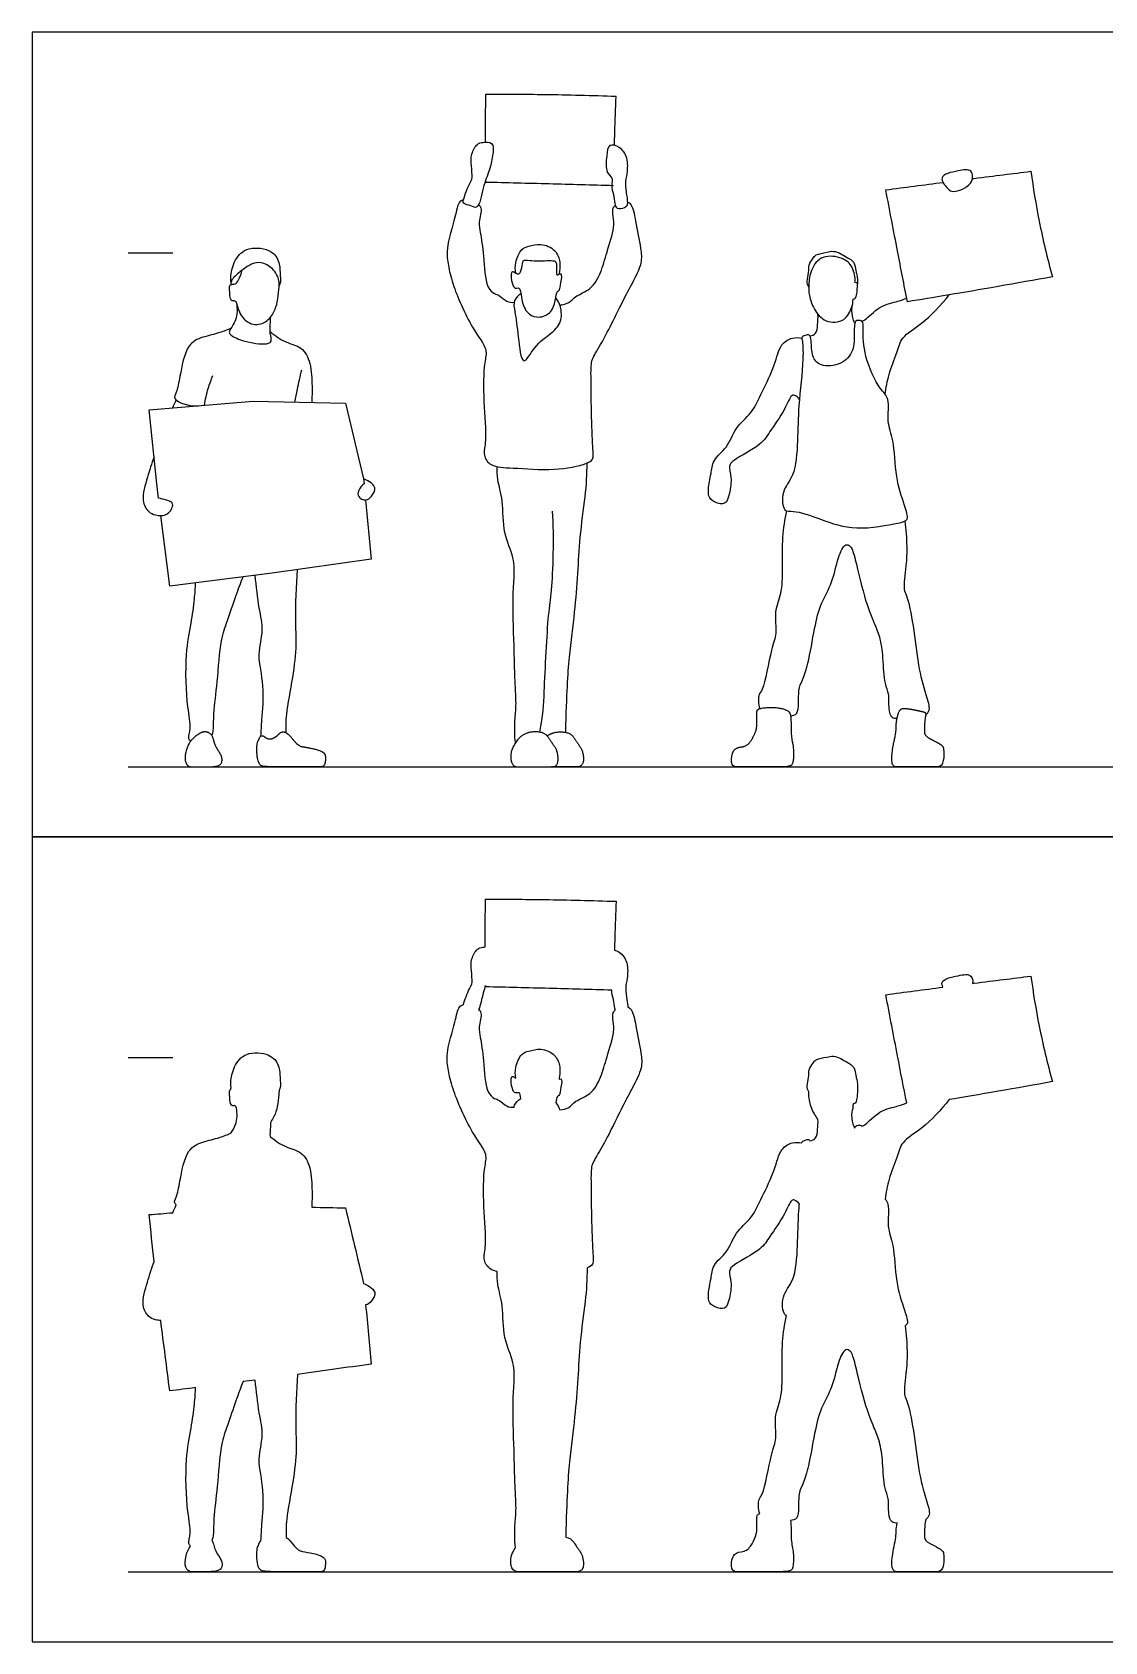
# Model space of a CAD drawing. Header units: millimetres. Extents: x 170.6 to 202.6, y 0.8 to 11.7.
# Drawn here: x 183.21 to 186.87, y 6.21 to 11.7 of the extents above; entities that cross this region are included whole.
import ezdxf

# ---------------------------------------------------------------- set-up
doc = ezdxf.new("R2010")
doc.units = ezdxf.units.MM
for name, color, linetype, true_color in [('AG-DIAGRAM', 7, 'Continuous', 0xfecc66), ('AG-GUIDE', 7, 'Continuous', 0xcccccc), ('AG-OUTLINE', 7, 'Continuous', 0x8000ff), ('AG-PEOPLE', 7, 'Continuous', 0x66ccff), ('X-VPRT', 6, 'Continuous', 0xff00ff)]:
    doc.layers.add(name, color=color, linetype=linetype, true_color=true_color)

msp = doc.modelspace()

# ---------------------------------------------------------------- linework, layer by layer
at = {"layer": 'AG-DIAGRAM'}
for points in [[(183.5392, 9.197), (190.5057, 9.197)], [(183.5392, 6.4538), (190.5057, 6.4538)]]:
    msp.add_lwpolyline(points, dxfattribs=at)
at = {"layer": 'AG-GUIDE'}
for points in [[(183.5392, 10.9496), (183.6916, 10.9496)], [(183.5392, 8.2064), (183.6916, 8.2064)]]:
    msp.add_lwpolyline(points, dxfattribs=at)
at = {"layer": 'AG-OUTLINE'}
for points, knots in [([(184.682, 8.3873), (184.677, 8.3851), (184.6627, 8.3804), (184.6542, 8.3233), (184.6203, 8.2221), (184.6305, 8.1615), (184.6432, 8.0972), (184.7059, 7.9515), (184.7667, 7.879), (184.75, 7.8286), (184.7489, 7.6973), (184.7626, 7.5715), (184.7465, 7.5174), (184.7674, 7.4859), (184.7889, 7.4789), (184.7964, 7.4774), (184.7965, 7.4625), (184.7964, 7.4311), (184.8192, 7.3588), (184.8143, 7.2508), (184.8564, 7.1694), (184.8547, 7.0934), (184.8481, 7.0196), (184.8558, 6.8455), (184.8557, 6.7643), (184.8628, 6.6682), (184.8574, 6.6227), (184.8549, 6.5587), (184.8587, 6.5362), (184.8587, 6.536), (184.8572, 6.5336), (184.8557, 6.5312), (184.8445, 6.5113), (184.8409, 6.4945), (184.8461, 6.4619), (184.8538, 6.4538), (184.8665, 6.4538), (184.8792, 6.4538), (184.8977, 6.4538), (184.9462, 6.4538), (184.966, 6.4538), (184.9822, 6.4538), (184.9831, 6.4538), (184.984, 6.4538), (184.9914, 6.4538), (184.9995, 6.4538), (185.0326, 6.4538), (185.0523, 6.4538), (185.0829, 6.4538), (185.0906, 6.4625), (185.0906, 6.4975), (185.0869, 6.5114), (185.0722, 6.5321), (185.0649, 6.5429), (185.0516, 6.5634), (185.0425, 6.5692), (185.0301, 6.5718), (185.034, 6.7048), (185.0402, 6.8264), (185.0617, 6.9796), (185.0725, 7.1123), (185.0769, 7.2366), (185.0986, 7.3752), (185.1029, 7.4511), (185.1029, 7.4893), (185.1124, 7.4931), (185.1271, 7.5028), (185.1192, 7.5495), (185.1159, 7.7854), (185.1164, 7.8435), (185.1525, 7.8933), (185.2234, 8.04), (185.2566, 8.101), (185.2928, 8.1712), (185.2867, 8.2226), (185.2707, 8.3108), (185.2578, 8.3713), (185.2458, 8.3759), (185.2416, 8.3782), (185.2416, 8.3853), (185.2378, 8.4079), (185.2321, 8.4423), (185.2408, 8.4767), (185.2435, 8.5303), (185.2215, 8.5625), (185.2016, 8.5715), (185.1962, 8.5728), (185.1966, 8.587), (185.1984, 8.6483), (185.2002, 8.6974), (185.2017, 8.739), (185.1208, 8.7417), (184.9588, 8.7455), (184.8246, 8.7463), (184.7574, 8.7463), (184.7562, 8.6966), (184.7555, 8.6423), (184.7555, 8.588), (184.7555, 8.5834), (184.753, 8.5832), (184.7419, 8.5818), (184.7273, 8.579), (184.7064, 8.5417), (184.7079, 8.504), (184.7139, 8.4605), (184.7025, 8.4441), (184.6854, 8.4014), (184.682, 8.3873)], [0, 0, 0, 0, 0.230159, 0.6438, 1.236592, 1.669281, 2.125174, 2.845708, 3.377789, 3.759474, 4.411306, 5.058628, 5.465055, 5.82107, 5.983124, 5.983124, 5.983124, 6.361152, 6.849483, 7.438388, 7.976014, 8.450296, 8.948366, 9.688349, 10.224723, 10.758409, 11.160713, 11.676731, 11.681301, 11.681301, 11.681301, 11.706547, 11.706547, 11.876977, 11.876977, 12.047407, 12.047407, 12.047407, 12.217845, 12.217845, 12.388282, 12.388282, 12.398919, 12.398919, 12.398919, 12.461228, 12.461228, 12.631659, 12.631659, 12.802089, 12.802089, 12.972519, 12.972519, 13.142949, 13.142949, 13.280076, 13.280076, 13.280076, 14.055245, 14.761811, 15.406955, 16.033776, 16.700033, 17.306209, 17.306209, 17.306209, 17.56616, 17.939378, 18.814353, 19.248284, 19.676828, 20.397282, 20.893635, 21.372517, 21.777957, 22.325241, 22.755822, 22.971084, 22.971084, 22.971084, 23.198185, 23.552891, 23.890317, 24.29816, 24.677164, 24.831589, 24.831589, 24.831589, 25.015528, 25.649111, 25.649111, 25.649111, 26.531924, 27.335628, 27.335628, 27.335628, 28.027492, 28.090551, 28.090551, 28.090551, 28.162383, 28.41723, 28.765823, 29.125284, 29.483403, 29.760207, 30.148769, 30.148769, 30.148769, 30.148769]), ([(185.1988, 8.3681), (185.1962, 8.3655), (185.1897, 8.36), (185.1913, 8.3266), (185.1978, 8.2914), (185.1692, 8.2065), (185.152, 8.1406), (185.1188, 8.0788), (185.0626, 8.0615), (185.0431, 8.0337), (185.0204, 8.0292), (185.0099, 8.0286), (185.0066, 8.0379), (185.002, 8.0454), (184.9964, 8.0529), (184.9981, 8.0624), (185.0002, 8.0755), (185.0091, 8.0759), (185.0117, 8.0962), (185.0193, 8.1303), (185.0125, 8.1346), (185.009, 8.1335), (185.0077, 8.1328), (185.0086, 8.1385), (185.0098, 8.1505), (185.0119, 8.1758), (184.9972, 8.2189), (184.9458, 8.2403), (184.9051, 8.228), (184.8773, 8.222), (184.8566, 8.172), (184.858, 8.1484), (184.86, 8.1364), (184.8577, 8.1379), (184.8515, 8.1424), (184.8391, 8.1417), (184.8492, 8.0767), (184.8668, 8.0875), (184.8707, 8.0859), (184.8748, 8.0842), (184.8763, 8.0761), (184.8776, 8.0663), (184.8687, 8.061), (184.8578, 8.0518), (184.8547, 8.0397), (184.8543, 8.0374), (184.8459, 8.0371), (184.8281, 8.0372), (184.8045, 8.0632), (184.7865, 8.0652), (184.7555, 8.0918), (184.7515, 8.195), (184.7402, 8.2743), (184.7317, 8.3083), (184.7469, 8.3591), (184.7368, 8.3668), (184.7336, 8.3706), (184.74, 8.3834), (184.7462, 8.4183), (184.7543, 8.4442), (184.7569, 8.452), (184.7569, 8.4504), (184.7569, 8.4489), (184.757, 8.4474), (184.8291, 8.4457), (184.9714, 8.4422), (185.1157, 8.4381), (185.1869, 8.4359), (185.1868, 8.4257), (185.1943, 8.405), (185.1965, 8.3813), (185.1983, 8.3701), (185.1988, 8.3681)], [-3.368212, -3.368212, -3.368212, -3.368212, -3.18143, -2.87153, -2.526529, -1.999404, -1.516396, -1.057089, -0.637288, -0.317541, 0, 0, 0, 0.272875, 0.272875, 0.272875, 0.513687, 0.651351, 0.900966, 1.234127, 1.368771, 1.454939, 1.454939, 1.454939, 1.690861, 1.972631, 2.341861, 2.74821, 3.111098, 3.400677, 3.79729, 4.139516, 4.139516, 4.139516, 4.239045, 4.405172, 4.812374, 5.027914, 5.027914, 5.027914, 5.264182, 5.264182, 5.264182, 5.580218, 5.647947, 5.647947, 5.647947, 5.932848, 6.254653, 6.487609, 6.815958, 7.392985, 7.903546, 8.244, 8.633674, 8.851095, 8.851095, 8.851095, 9.211742, 9.381417, 9.381417, 9.381417, 9.402735, 9.402735, 9.402735, 10.235893, 11.052857, 11.052857, 11.052857, 11.372778, 11.684942, 11.761252, 11.761252, 11.761252, 11.761252]), ([(185.6911, 6.6521), (185.6859, 6.6504), (185.6829, 6.6481), (185.6807, 6.6396), (185.6805, 6.629), (185.6824, 6.5978), (185.6809, 6.5846), (185.6729, 6.563), (185.6672, 6.5521), (185.6523, 6.5299), (185.6419, 6.5235), (185.6148, 6.5203), (185.6059, 6.5154), (185.5972, 6.499), (185.595, 6.488), (185.595, 6.4606), (185.6016, 6.4538), (185.628, 6.4538), (185.6492, 6.4538), (185.7075, 6.4538), (185.7334, 6.4538), (185.7788, 6.4538), (185.7927, 6.4554), (185.803, 6.4619), (185.8058, 6.4727), (185.8068, 6.5097), (185.8054, 6.526), (185.799, 6.554), (185.7975, 6.5721), (185.798, 6.6088), (185.7975, 6.62), (185.7961, 6.6279), (185.8038, 6.6297), (185.8289, 6.6298), (185.8192, 6.7173), (185.8381, 6.7499), (185.8583, 6.8092), (185.8771, 6.9265), (185.8976, 7.0115), (185.9412, 7.0827), (185.9548, 7.1617), (185.9803, 7.2173), (186.0047, 7.2055), (186.0184, 7.1562), (186.0502, 7.0179), (186.0794, 6.9477), (186.1019, 6.8965), (186.1111, 6.8257), (186.1141, 6.7386), (186.1329, 6.7044), (186.1278, 6.6541), (186.1385, 6.6199), (186.1534, 6.6197), (186.1591, 6.62), (186.1572, 6.6103), (186.1562, 6.6013), (186.1565, 6.581), (186.154, 6.5633), (186.1437, 6.5167), (186.1411, 6.4965), (186.1411, 6.4623), (186.1468, 6.4538), (186.1697, 6.4538), (186.1923, 6.4538), (186.2599, 6.4538), (186.2822, 6.4538), (186.3038, 6.4538), (186.3107, 6.4578), (186.3168, 6.4739), (186.3183, 6.4837), (186.3183, 6.5065), (186.3178, 6.5146), (186.3159, 6.5239), (186.3105, 6.529), (186.2909, 6.5399), (186.2804, 6.5456), (186.2582, 6.5571), (186.2526, 6.5639), (186.2523, 6.5794), (186.2524, 6.5886), (186.2534, 6.6102), (186.2545, 6.6195), (186.2566, 6.6288), (186.2568, 6.6302), (186.2569, 6.6314), (186.2617, 6.6361), (186.2754, 6.6481), (186.2552, 6.7052), (186.2298, 6.8044), (186.2182, 6.9284), (186.1955, 7.0368), (186.1798, 7.0567), (186.1923, 7.1435), (186.1943, 7.2049), (186.1908, 7.2639), (186.1869, 7.2923), (186.1897, 7.2939), (186.199, 7.3031), (186.1825, 7.3516), (186.1516, 7.4424), (186.151, 7.5666), (186.1222, 7.6284), (186.1345, 7.6981), (186.1227, 7.7185), (186.1188, 7.7238), (186.1216, 7.7466), (186.1287, 7.7915), (186.1595, 7.8649), (186.1732, 7.9224), (186.2496, 7.9636), (186.3083, 8.0283), (186.337, 8.0629), (186.4282, 8.0783), (186.5714, 8.103), (186.6883, 8.1243), (186.671, 8.1868), (186.6413, 8.3131), (186.6229, 8.4269), (186.6154, 8.484), (186.5507, 8.4761), (186.4916, 8.4688), (186.4178, 8.4594), (186.416, 8.4592), (186.4179, 8.4692), (186.4124, 8.4943), (186.3679, 8.4856), (186.3064, 8.4733), (186.3127, 8.4519), (186.3156, 8.4463), (186.2519, 8.4381), (186.1842, 8.4292), (186.121, 8.4207), (186.134, 8.3513), (186.1595, 8.2174), (186.1814, 8.105), (186.1919, 8.0517), (186.182, 8.0482), (186.162, 8.0395), (186.0985, 8.0286), (186.0529, 7.9767), (186.0434, 7.9747), (186.0396, 7.9729), (186.0366, 7.9759), (186.0266, 7.9759), (186.0202, 7.9755), (186.0181, 7.9727), (186.0169, 7.9712), (186.016, 7.9689), (186.0153, 7.966), (186.0126, 7.9708), (186.007, 7.9804), (186.0028, 8.0082), (186.0045, 8.0217), (186.0065, 8.0271), (186.0102, 8.0364), (186.0073, 8.0508), (186.0206, 8.0482), (186.023, 8.0762), (186.0249, 8.0946), (186.0246, 8.0989), (186.0249, 8.1097), (186.0228, 8.1321), (186.0179, 8.1447), (186.0155, 8.1765), (185.988, 8.1902), (185.9687, 8.2032), (185.9421, 8.2141), (185.9205, 8.2071), (185.881, 8.2022), (185.873, 8.1862), (185.8553, 8.1649), (185.8605, 8.1386), (185.8499, 8.1095), (185.8553, 8.0956), (185.8581, 8.0893), (185.8579, 8.0795), (185.8594, 8.0574), (185.8711, 8.0233), (185.885, 8.0018), (185.8897, 7.996), (185.8905, 7.9844), (185.8883, 7.9622), (185.8859, 7.9299), (185.8694, 7.9241), (185.8624, 7.9227), (185.8616, 7.924), (185.8586, 7.9279), (185.8497, 7.9263), (185.8358, 7.9211), (185.8347, 7.9168), (185.8347, 7.9155), (185.8242, 7.9178), (185.8013, 7.9187), (185.7585, 7.8952), (185.7438, 7.8202), (185.6995, 7.7335), (185.6664, 7.6587), (185.6068, 7.6125), (185.5832, 7.5405), (185.5303, 7.5039), (185.526, 7.4532), (185.5191, 7.4268), (185.5118, 7.3747), (185.5374, 7.3548), (185.5769, 7.3443), (185.5895, 7.3886), (185.5968, 7.439), (185.5838, 7.4801), (185.6036, 7.503), (185.6983, 7.5507), (185.724, 7.5959), (185.7764, 7.6681), (185.7964, 7.7215), (185.8105, 7.7218), (185.8231, 7.7129), (185.8264, 7.7065), (185.8257, 7.6994), (185.8214, 7.647), (185.8216, 7.5702), (185.8126, 7.445), (185.7645, 7.3982), (185.7684, 7.3352), (185.7801, 7.3275), (185.782, 7.3268), (185.776, 7.2972), (185.7663, 7.2374), (185.7681, 7.1322), (185.7671, 7.0447), (185.7385, 6.9835), (185.7513, 6.9056), (185.7284, 6.8578), (185.7059, 6.7152), (185.6859, 6.7045), (185.6855, 6.6673), (185.6911, 6.6521)], [0.367286, 0.367286, 0.367286, 0.367286, 0.440335, 0.440335, 0.587114, 0.587114, 0.733892, 0.733892, 0.880671, 0.880671, 1.027449, 1.027449, 1.174227, 1.174227, 1.321006, 1.321006, 1.467784, 1.467784, 1.614563, 1.614563, 1.761341, 1.761341, 1.90812, 1.90812, 2.054898, 2.054898, 2.201676, 2.201676, 2.348455, 2.348455, 2.444201, 2.444201, 2.444201, 2.719322, 3.212478, 3.568249, 4.005566, 4.626915, 5.162118, 5.670816, 6.193136, 6.596793, 6.821271, 7.215809, 7.898825, 8.400521, 8.809854, 9.294373, 9.81869, 10.168987, 10.56832, 10.885952, 11.120611, 11.120611, 11.120611, 11.212842, 11.212842, 11.343756, 11.343756, 11.474671, 11.474671, 11.605585, 11.605585, 11.736499, 11.736499, 11.867414, 11.867414, 11.998328, 11.998328, 12.129242, 12.129242, 12.260157, 12.260157, 12.391071, 12.391071, 12.521985, 12.521985, 12.6529, 12.6529, 12.783814, 12.783814, 12.914728, 12.914728, 12.938724, 12.938724, 12.938724, 13.194196, 13.606841, 14.18725, 14.843618, 15.419388, 15.696834, 16.204668, 16.670754, 17.195939, 17.195939, 17.195939, 17.307421, 17.696708, 18.270208, 18.895988, 19.368073, 19.852492, 20.026314, 20.026314, 20.026314, 20.496612, 20.999387, 21.418347, 21.927353, 22.585134, 22.585134, 22.585134, 23.654702, 23.654702, 23.654702, 24.444673, 25.189066, 25.189066, 25.189066, 25.981207, 26.000622, 26.000622, 26.000622, 26.235961, 26.611229, 27.047021, 27.198869, 27.198869, 27.198869, 27.822118, 27.822118, 27.822118, 28.646488, 29.345319, 29.345319, 29.345319, 29.662955, 30.119405, 30.575911, 30.7764, 30.7764, 30.7764, 30.981689, 31.15397, 31.15397, 31.15397, 31.247436, 31.247436, 31.247436, 31.476867, 31.839402, 31.839402, 31.839402, 32.010274, 32.194234, 32.346679, 32.663909, 32.82623, 32.82623, 32.82623, 33.149837, 33.365529, 33.66762, 33.97019, 34.249861, 34.540281, 34.815365, 35.160029, 35.392864, 35.677784, 35.966382, 36.274827, 36.532584, 36.532584, 36.532584, 36.802506, 37.199773, 37.365286, 37.365286, 37.365286, 37.700527, 38.007184, 38.269689, 38.269689, 38.269689, 38.33983, 38.520166, 38.743761, 38.818225, 38.818225, 38.818225, 39.140403, 39.509004, 39.993944, 40.559891, 41.06999, 41.551402, 42.036006, 42.477848, 42.859849, 43.168509, 43.559018, 43.869333, 44.19084, 44.538552, 44.956336, 45.306738, 45.597886, 46.168551, 46.591695, 47.132124, 47.540684, 47.718915, 47.981061, 47.981061, 47.981061, 48.07749, 48.70079, 49.313254, 49.776574, 50.212392, 50.285804, 50.285804, 50.285804, 50.825214, 51.408355, 51.934348, 52.395224, 52.871774, 53.312049, 53.972197, 54.235063, 54.628849, 54.628849, 54.628849, 54.628849]), ([(183.6275, 7.5101), (183.6186, 7.4876), (183.6061, 7.4431), (183.5813, 7.3641), (183.6072, 7.3226), (183.6268, 7.313), (183.6441, 7.3104), (183.6505, 7.3105), (183.6606, 7.2304), (183.6708, 7.1503), (183.6809, 7.0701), (183.7103, 7.0739), (183.7397, 7.0776), (183.769, 7.0814), (183.7683, 7.0628), (183.7661, 7.025), (183.7543, 6.9388), (183.7326, 6.8384), (183.7383, 6.6607), (183.7562, 6.5901), (183.7418, 6.5505), (183.7496, 6.5441), (183.7521, 6.5414), (183.7456, 6.5331), (183.7405, 6.522), (183.7324, 6.4921), (183.732, 6.4789), (183.7396, 6.4588), (183.7466, 6.4538), (183.7666, 6.4538), (183.7854, 6.4538), (183.8127, 6.4538), (183.8401, 6.4538), (183.8553, 6.4592), (183.8612, 6.481), (183.8582, 6.4927), (183.8402, 6.518), (183.8341, 6.5311), (183.8294, 6.5511), (183.8274, 6.5563), (183.8246, 6.5605), (183.8262, 6.5651), (183.8309, 6.5753), (183.8298, 6.6425), (183.8447, 6.7427), (183.8522, 6.8853), (183.8775, 6.9502), (183.9064, 7.0374), (183.9225, 7.0802), (183.9308, 7.102), (183.9445, 7.1037), (183.9582, 7.1055), (183.9719, 7.1072), (183.9765, 7.0701), (183.9834, 6.9963), (184.0036, 6.9185), (183.9766, 6.8353), (184.0062, 6.732), (183.9941, 6.6156), (183.993, 6.5778), (183.9917, 6.5591), (183.9888, 6.5569), (183.9855, 6.551), (183.9777, 6.5304), (183.9767, 6.514), (183.981, 6.4705), (183.9868, 6.4587), (184.0057, 6.4547), (184.0243, 6.4538), (184.0798, 6.4538), (184.1079, 6.4538), (184.1647, 6.4538), (184.1838, 6.4538), (184.203, 6.4538), (184.2086, 6.4582), (184.2117, 6.4761), (184.2121, 6.4837), (184.2107, 6.4962), (184.2073, 6.5012), (184.1954, 6.5088), (184.1851, 6.5124), (184.1558, 6.5189), (184.1435, 6.5213), (184.1234, 6.5242), (184.1124, 6.5326), (184.0918, 6.5592), (184.0843, 6.5667), (184.078, 6.5704), (184.0776, 6.5913), (184.0763, 6.6342), (184.1024, 6.7598), (184.1148, 6.8714), (184.1081, 6.9595), (184.1123, 7.0709), (184.1161, 7.1266), (184.2, 7.1382), (184.2839, 7.1499), (184.3677, 7.1615), (184.3613, 7.229), (184.3549, 7.2965), (184.3485, 7.364), (184.3568, 7.3643), (184.37, 7.3754), (184.3872, 7.4068), (184.3607, 7.4267), (184.3486, 7.4335), (184.3417, 7.4359), (184.3211, 7.5219), (184.3004, 7.608), (184.2798, 7.694), (184.2414, 7.6948), (184.2031, 7.6956), (184.1648, 7.6964), (184.166, 7.7147), (184.1663, 7.7512), (184.1638, 7.8293), (184.1332, 7.8881), (184.0738, 7.8987), (184.0396, 7.9244), (184.0228, 7.9376), (184.0223, 7.9461), (184.0242, 7.9638), (184.0245, 7.9793), (184.0251, 7.9878), (184.0295, 7.9935), (184.0398, 8.0111), (184.049, 8.0384), (184.0515, 8.0735), (184.0535, 8.0896), (184.0538, 8.0939), (184.0558, 8.0983), (184.0597, 8.1083), (184.0567, 8.1361), (184.0555, 8.1815), (184.0216, 8.2227), (183.9381, 8.227), (183.8983, 8.1789), (183.8878, 8.1244), (183.8892, 8.111), (183.8898, 8.1046), (183.8895, 8.1024), (183.8894, 8.1002), (183.8892, 8.0979), (183.8887, 8.0977), (183.8843, 8.0955), (183.8847, 8.0816), (183.8867, 8.0388), (183.8981, 8.0425), (183.9015, 8.0426), (183.903, 8.0419), (183.9058, 8.0417), (183.9079, 8.0367), (183.9087, 8.034), (183.9115, 8.0156), (183.9113, 7.9838), (183.8952, 7.9574), (183.8905, 7.9495), (183.8776, 7.9438), (183.8515, 7.9325), (183.792, 7.9198), (183.7361, 7.895), (183.716, 7.7864), (183.7064, 7.7333), (183.6939, 7.7144), (183.7017, 7.7059), (183.7032, 7.7046), (183.6993, 7.6956), (183.6953, 7.6866), (183.6913, 7.6776), (183.6646, 7.6753), (183.6379, 7.6731), (183.6112, 7.6709), (183.6167, 7.6173), (183.6221, 7.5637), (183.6275, 7.5101)], [0, 0, 0, 0, 0.490102, 1.002765, 1.376557, 1.670541, 1.837033, 1.837033, 1.837033, 2.525851, 2.525851, 2.525851, 2.777948, 2.777948, 2.777948, 3.207518, 3.730596, 4.329579, 5.095167, 5.591095, 5.928616, 6.119343, 6.119343, 6.119343, 6.259889, 6.259889, 6.425453, 6.425453, 6.591016, 6.591016, 6.756579, 6.756579, 6.756579, 6.922143, 6.922143, 7.087706, 7.087706, 7.253269, 7.253269, 7.328309, 7.328309, 7.328309, 7.547861, 7.99619, 8.598828, 9.279216, 9.766029, 10.306431, 10.787489, 10.787489, 10.787489, 10.905005, 10.905005, 10.905005, 11.514111, 12.023324, 12.541369, 13.139811, 13.75566, 14.185662, 14.185662, 14.185662, 14.297439, 14.297439, 14.42747, 14.42747, 14.557501, 14.557501, 14.687532, 14.687532, 14.817563, 14.817563, 14.947594, 14.947594, 15.077625, 15.077625, 15.207656, 15.207656, 15.337687, 15.337687, 15.467718, 15.467718, 15.597749, 15.597749, 15.72778, 15.72778, 15.823028, 15.823028, 15.823028, 16.278592, 16.927592, 17.53663, 18.077679, 18.821504, 18.821504, 18.821504, 19.567263, 19.567263, 19.567263, 20.305148, 20.305148, 20.305148, 20.587268, 20.903966, 21.205503, 21.474591, 21.474591, 21.474591, 22.474591, 22.474591, 22.474591, 22.840465, 22.840465, 22.840465, 23.267271, 23.774579, 24.220731, 24.650175, 25.109442, 25.109442, 25.109442, 25.366663, 25.657481, 25.657481, 25.657481, 25.839201, 26.18298, 26.553976, 26.687846, 26.687846, 26.687846, 26.90754, 27.207034, 27.590287, 27.990438, 28.486316, 28.927224, 29.344778, 29.596955, 29.596955, 29.596955, 29.695383, 29.695383, 29.695383, 29.722725, 29.952494, 30.307843, 30.490008, 30.490008, 30.490008, 30.620202, 30.716744, 30.716744, 30.716744, 31.146612, 31.40922, 31.40922, 31.40922, 31.78349, 32.227697, 32.658269, 33.249214, 33.681746, 33.955344, 34.007061, 34.007061, 34.007061, 34.319514, 34.319514, 34.319514, 34.545593, 34.545593, 34.545593, 35.184126, 35.184126, 35.184126, 35.184126])]:
    msp.add_open_spline(points, degree=3, knots=knots, dxfattribs=at)
at = {"layer": 'AG-PEOPLE'}
for points in [[(183.643, 10.1127), (183.6367, 10.1623), (183.6112, 10.4141), (183.9655, 10.4436), (184.2798, 10.4372), (184.3417, 10.1791), (184.3433, 10.1624)], [(184.3485, 10.1072), (184.3677, 9.9047), (184.0303, 9.8579), (183.6809, 9.8133), (183.6505, 10.0537)]]:
    msp.add_lwpolyline(points, dxfattribs=at)
for points, degree, knots in [([(184.7574, 11.4895), (184.7562, 11.4398), (184.7555, 11.3855), (184.7555, 11.3312), (184.7555, 11.3266)], 3, [0, 0, 0, 0, 0.6918632, 0.7549228, 0.7549228, 0.7549228, 0.7549228]), ([(185.2017, 11.4822), (185.1208, 11.4849), (184.9588, 11.4887), (184.8246, 11.4895), (184.7574, 11.4895)], 3, [0, 0, 0, 0, 0.882813, 1.686517, 1.686517, 1.686517, 1.686517]), ([(185.1962, 11.316), (185.1966, 11.3302), (185.1984, 11.3915), (185.2002, 11.4406), (185.2017, 11.4822)], 3, [0.5722247, 0.5722247, 0.5722247, 0.5722247, 0.7561635, 1.3897468, 1.3897468, 1.3897468, 1.3897468]), ([(184.7274, 11.1056), (184.7375, 11.1123), (184.7477, 11.1758), (184.7704, 11.2288), (184.7815, 11.2768), (184.7867, 11.3301), (184.747, 11.326), (184.7273, 11.3222), (184.7064, 11.2849), (184.7079, 11.2472), (184.7139, 11.2037), (184.7018, 11.1864), (184.6779, 11.1256), (184.6829, 11.1155), (184.7069, 11.1105), (184.7218, 11.1018), (184.7274, 11.1056)], 3, [0, 0, 0, 0, 0.466795, 0.918898, 1.324998, 1.691897, 1.998759, 2.253606, 2.602199, 2.96166, 3.319779, 3.596583, 4.043629, 4.208676, 4.484974, 4.745763, 4.745763, 4.745763, 4.745763]), ([(185.1869, 11.1791), (185.1869, 11.188), (185.1929, 11.2057), (185.1641, 11.2229), (185.1698, 11.2783), (185.1741, 11.3234), (185.2175, 11.3114), (185.2435, 11.2735), (185.2408, 11.2199), (185.2321, 11.1855), (185.2384, 11.1476), (185.2442, 11.1128), (185.2319, 11.1029), (185.2014, 11.0968), (185.197, 11.1191), (185.1943, 11.1482), (185.1868, 11.1689), (185.1869, 11.1791)], 3, [0, 0, 0, 0, 0.279609, 0.569967, 0.989831, 1.333636, 1.654825, 2.033828, 2.441671, 2.779097, 3.133803, 3.456187, 3.666552, 3.954045, 4.191416, 4.50358, 4.823502, 4.823502, 4.823502, 4.823502]), ([(186.416, 11.2024), (186.4178, 11.2026), (186.4916, 11.212), (186.5507, 11.2193), (186.6154, 11.2272), (186.6229, 11.1701), (186.6413, 11.0563), (186.671, 10.93), (186.6883, 10.8675), (186.5714, 10.8462), (186.3371, 10.8057), (186.2419, 10.7902), (186.1944, 10.7825), (186.183, 10.8403), (186.1604, 10.9558), (186.134, 11.0945), (186.121, 11.1639), (186.1842, 11.1724), (186.2519, 11.1813), (186.3156, 11.1895)], 3, [4.294041, 4.294041, 4.294041, 4.294041, 4.313456, 5.105597, 5.105597, 5.105597, 5.84999, 6.639961, 6.639961, 6.639961, 7.709529, 8.39065, 8.39065, 8.39065, 9.143349, 9.967719, 9.967719, 9.967719, 10.590968, 10.590968, 10.590968, 10.590968]), ([(186.4094, 11.187), (186.3968, 11.1695), (186.3497, 11.1533), (186.333, 11.1657), (186.2927, 11.2137), (186.3679, 11.2288), (186.4177, 11.2386), (186.4193, 11.2009), (186.4094, 11.187)], 3, [0, 0, 0, 0, 0.454057, 0.717843, 1.084479, 1.520271, 1.895539, 2.255131, 2.255131, 2.255131, 2.255131]), ([(184.757, 11.1906), (184.8291, 11.1889), (184.9733, 11.1854), (185.1195, 11.1812), (185.1926, 11.179)], 3, [0, 0, 0, 0, 0.833158, 1.671922, 1.671922, 1.671922, 1.671922]), ([(184.682, 11.1305), (184.677, 11.1283), (184.6627, 11.1236), (184.6542, 11.0665), (184.6203, 10.9653), (184.6305, 10.9047), (184.6432, 10.8404), (184.7059, 10.6947), (184.7667, 10.6222), (184.75, 10.5718), (184.7489, 10.4405), (184.7626, 10.3147), (184.7465, 10.2606), (184.7748, 10.2179), (184.8563, 10.2171), (184.9869, 10.2044), (185.0961, 10.2267), (185.1273, 10.245), (185.1192, 10.2927), (185.1159, 10.5286), (185.1164, 10.5867), (185.1525, 10.6365), (185.2234, 10.7832), (185.2566, 10.8442), (185.2928, 10.9144), (185.2867, 10.9658), (185.2707, 11.054), (185.2578, 11.1145), (185.2458, 11.1191), (185.2416, 11.1214)], 3, [0, 0, 0, 0, 0.230159, 0.6438, 1.236592, 1.669281, 2.125174, 2.845708, 3.377789, 3.759474, 4.411306, 5.058628, 5.465055, 5.82107, 6.313595, 6.983957, 7.577191, 7.870367, 8.243584, 9.11856, 9.55249, 9.981034, 10.701488, 11.197842, 11.676723, 12.082163, 12.629447, 13.060028, 13.275291, 13.275291, 13.275291, 13.275291]), ([(184.7336, 11.1138), (184.7368, 11.11), (184.7469, 11.1023), (184.7317, 11.0515), (184.7402, 11.0175), (184.7515, 10.9382), (184.7555, 10.835), (184.7865, 10.8084), (184.8045, 10.8064), (184.8281, 10.7804), (184.8459, 10.7803), (184.8543, 10.7806)], 3, [0, 0, 0, 0, 0.217421, 0.607094, 0.947549, 1.45811, 2.035137, 2.363486, 2.596441, 2.918246, 3.203148, 3.203148, 3.203148, 3.203148]), ([(185.0099, 10.7718), (185.0204, 10.7724), (185.0431, 10.7769), (185.0626, 10.8047), (185.1188, 10.822), (185.152, 10.8838), (185.1692, 10.9497), (185.1978, 11.0346), (185.1913, 11.0698), (185.1897, 11.1032), (185.1962, 11.1087), (185.1988, 11.1113)], 3, [0, 0, 0, 0, 0.317541, 0.637288, 1.057089, 1.516396, 1.999404, 2.526529, 2.87153, 3.18143, 3.368212, 3.368212, 3.368212, 3.368212]), ([(184.86, 10.8796), (184.858, 10.8916), (184.8566, 10.9152), (184.8773, 10.9652), (184.9051, 10.9712), (184.9458, 10.9835), (184.9972, 10.9621), (185.0119, 10.919), (185.0098, 10.8937), (185.0086, 10.8817), (185.0077, 10.876)], 3, [0, 0, 0, 0, 0.342227, 0.738839, 1.028418, 1.391307, 1.797655, 2.166886, 2.448655, 2.684578, 2.684578, 2.684578, 2.684578]), ([(183.8898, 10.8478), (183.8892, 10.8542), (183.8878, 10.8676), (183.8983, 10.9221), (183.9381, 10.9702), (184.0216, 10.9659), (184.0555, 10.9247), (184.0567, 10.8793), (184.0597, 10.8515), (184.0558, 10.8415), (184.0538, 10.8371)], 3, [0, 0, 0, 0, 0.252177, 0.669731, 1.110638, 1.606517, 2.006668, 2.389921, 2.689415, 2.909108, 2.909108, 2.909108, 2.909108]), ([(184.8707, 10.8291), (184.8668, 10.8307), (184.8492, 10.8199), (184.8391, 10.8849), (184.854, 10.8857), (184.8718, 10.8681), (184.8806, 10.8982), (184.8814, 10.9272), (184.9096, 10.9196), (184.9711, 10.9222), (184.9969, 10.9216), (185.0018, 10.9068), (184.9974, 10.8687), (185.0047, 10.8745), (185.0116, 10.8784), (185.0193, 10.8735), (185.0117, 10.8394), (185.0091, 10.8191), (184.9992, 10.8186), (184.9958, 10.7838), (184.9799, 10.7387), (184.9316, 10.7252), (184.8934, 10.7446), (184.8776, 10.7933), (184.8765, 10.8267), (184.8707, 10.8291)], 3, [0, 0, 0, 0, 0.21554, 0.622742, 0.788869, 1.026984, 1.303096, 1.58428, 1.85193, 2.309196, 2.577874, 2.79316, 3.116515, 3.230601, 3.388958, 3.523602, 3.856764, 4.106378, 4.244042, 4.559046, 4.950392, 5.347899, 5.696449, 6.107209, 6.438723, 6.438723, 6.438723, 6.438723]), ([(185.8581, 10.8325), (185.8553, 10.8388), (185.8499, 10.8527), (185.8605, 10.8818), (185.8553, 10.9081), (185.873, 10.9294), (185.881, 10.9454), (185.9205, 10.9503), (185.9421, 10.9573), (185.9687, 10.9464), (185.988, 10.9334), (186.0155, 10.9197), (186.0179, 10.8879), (186.0228, 10.8753), (186.0249, 10.8529), (186.0246, 10.8421)], 3, [0, 0, 0, 0, 0.257757, 0.566202, 0.8548, 1.13972, 1.372555, 1.717219, 1.992303, 2.282723, 2.562394, 2.864964, 3.167055, 3.382747, 3.706354, 3.706354, 3.706354, 3.706354]), ([(186.0045, 10.7649), (185.9994, 10.7516), (185.9854, 10.7124), (185.9122, 10.7092), (185.8748, 10.7558), (185.8584, 10.8036), (185.8573, 10.8408), (185.8637, 10.8939), (185.9029, 10.9447), (185.9747, 10.9342), (186.0097, 10.9046), (186.018, 10.8564), (186.0145, 10.8458), (186.0264, 10.851), (186.0234, 10.8241), (186.0206, 10.7914), (186.0073, 10.794), (186.0102, 10.7796), (186.0065, 10.7703), (186.0045, 10.7649)], 3, [0, 0, 0, 0, 0.419931, 0.862238, 1.287713, 1.68498, 2.028346, 2.438101, 2.866433, 3.320546, 3.703836, 4.089292, 4.232806, 4.370404, 4.63977, 4.957, 5.109445, 5.293405, 5.464277, 5.464277, 5.464277, 5.464277]), ([(183.9015, 10.7858), (183.8981, 10.7857), (183.8867, 10.782), (183.8847, 10.8248), (183.8841, 10.8434), (183.9062, 10.8412), (183.9162, 10.8577), (183.9254, 10.8782), (183.9267, 10.8895)], 3, [0, 0, 0, 0, 0.182164, 0.537514, 0.767282, 0.999511, 1.242269, 1.57763, 1.57763, 1.57763, 1.57763]), ([(183.9015, 10.7858), (183.903, 10.7851), (183.9089, 10.7848), (183.9141, 10.7425), (183.9552, 10.6988), (184.0114, 10.7089), (184.0378, 10.7482), (184.049, 10.7816), (184.052, 10.8243), (184.0569, 10.8552), (184.0346, 10.8982), (183.993, 10.919), (183.9604, 10.9134), (183.9272, 10.8909), (183.8897, 10.8597), (183.8897, 10.8466), (183.8892, 10.8411)], 3, [0, 0, 0, 0, 0.130194, 0.482948, 0.916562, 1.320133, 1.703167, 2.046947, 2.417943, 2.737457, 3.124234, 3.50563, 3.82244, 4.193276, 4.585335, 4.820211, 4.820211, 4.820211, 4.820211]), ([(184.8776, 10.8095), (184.8687, 10.8042), (184.8496, 10.7881), (184.8582, 10.7434), (184.868, 10.672), (184.8802, 10.5472), (184.9248, 10.6359), (184.9769, 10.6709), (185.0188, 10.71), (185.015, 10.7668), (185.0032, 10.7869), (184.9964, 10.7961)], 3, [0, 0, 0, 0, 0.316036, 0.67108, 1.195304, 1.713193, 2.14532, 2.622875, 3.034638, 3.440398, 3.771985, 3.771985, 3.771985, 3.771985]), ([(183.9087, 10.7772), (183.9115, 10.7588), (183.9112, 10.7219), (183.8848, 10.6857), (183.8822, 10.6715), (183.924, 10.6481), (183.999, 10.6348), (184.0327, 10.6446), (184.0208, 10.6756), (184.0242, 10.7053), (184.0245, 10.7225), (184.0251, 10.731)], 3, [0, 0, 0, 0, 0.429868, 0.80293, 0.984503, 1.360282, 1.878979, 2.168677, 2.464865, 2.784363, 3.075181, 3.075181, 3.075181, 3.075181]), ([(186.0045, 10.7649), (186.0028, 10.7514), (186.007, 10.7236), (186.0126, 10.714), (186.0153, 10.7092)], 3, [0, 0, 0, 0, 0.3625355, 0.5919659, 0.5919659, 0.5919659, 0.5919659]), ([(186.0396, 10.7161), (186.0434, 10.7179), (186.0529, 10.7199), (186.0985, 10.7718), (186.162, 10.7827), (186.182, 10.7914), (186.1919, 10.7949)], 3, [0, 0, 0, 0, 0.200488, 0.656994, 1.113444, 1.431081, 1.431081, 1.431081, 1.431081]), ([(186.1188, 10.467), (186.1216, 10.4898), (186.1287, 10.5347), (186.1595, 10.6081), (186.1732, 10.6656), (186.2496, 10.7068), (186.3083, 10.7715), (186.337, 10.8061)], 3, [0, 0, 0, 0, 0.470298, 0.973073, 1.392033, 1.901039, 2.55882, 2.55882, 2.55882, 2.55882]), ([(186.0181, 10.7159), (186.0202, 10.7187), (186.0266, 10.7191), (186.0445, 10.719), (186.0422, 10.6824), (186.0457, 10.5946), (186.0963, 10.4858), (186.1369, 10.4545), (186.1222, 10.3716), (186.151, 10.3098), (186.1516, 10.1856), (186.1825, 10.0948), (186.2024, 10.0364), (186.1557, 10.0271), (186.0168, 9.9987), (185.9037, 10.0389), (185.8106, 10.0735), (185.7694, 10.0632), (185.7645, 10.1414), (185.8126, 10.1882), (185.8216, 10.3134), (185.8213, 10.4258), (185.8417, 10.5795), (185.8373, 10.6496), (185.8328, 10.6632), (185.8497, 10.6695), (185.8622, 10.6717), (185.868, 10.6467), (185.8667, 10.5954), (185.8986, 10.5595), (185.9709, 10.5653), (186.0147, 10.615), (186.0119, 10.6718), (186.0137, 10.71), (186.0181, 10.7159)], 3, [0, 0, 0, 0, 0.172281, 0.37757, 0.678344, 1.222813, 1.83916, 2.22587, 2.710289, 3.182374, 3.808155, 4.381655, 4.770942, 5.103335, 5.773243, 6.414299, 6.968206, 7.276866, 7.712683, 8.176004, 8.788468, 9.411768, 10.124855, 10.583689, 10.761185, 10.98478, 11.165116, 11.424297, 11.831591, 12.197234, 12.654457, 13.093462, 13.528089, 13.888783, 13.888783, 13.888783, 13.888783]), ([(185.8624, 10.6659), (185.8694, 10.6673), (185.8859, 10.6731), (185.8883, 10.7054), (185.8905, 10.7276), (185.8897, 10.7392)], 3, [0, 0, 0, 0, 0.2625047, 0.5691618, 0.9044022, 0.9044022, 0.9044022, 0.9044022]), ([(183.8905, 10.6927), (183.8776, 10.687), (183.8515, 10.6757), (183.792, 10.663), (183.7361, 10.6382), (183.716, 10.5296), (183.7064, 10.4765), (183.6862, 10.4457), (183.7519, 10.424), (183.7793, 10.4281)], 3, [0, 0, 0, 0, 0.37427, 0.818477, 1.249049, 1.839994, 2.272526, 2.546124, 3.070439, 3.070439, 3.070439, 3.070439]), ([(184.0228, 10.6808), (184.0396, 10.6676), (184.0738, 10.6419), (184.1332, 10.6313), (184.1638, 10.5725), (184.1663, 10.4944), (184.166, 10.4579), (184.1648, 10.4396)], 3, [0, 0, 0, 0, 0.459267, 0.88871, 1.334862, 1.84217, 2.268977, 2.268977, 2.268977, 2.268977]), ([(185.8264, 10.4497), (185.8231, 10.4561), (185.8105, 10.465), (185.7964, 10.4647), (185.7764, 10.4113), (185.724, 10.3391), (185.6983, 10.2939), (185.6036, 10.2462), (185.5838, 10.2233), (185.5968, 10.1822), (185.5895, 10.1318), (185.5769, 10.0875), (185.5374, 10.098), (185.5118, 10.1179), (185.5191, 10.17), (185.526, 10.1964), (185.5303, 10.2471), (185.5832, 10.2837), (185.6068, 10.3557), (185.6664, 10.4019), (185.6995, 10.4767), (185.7438, 10.5634), (185.7585, 10.6384), (185.8013, 10.6619), (185.8242, 10.661), (185.8347, 10.6587)], 3, [0, 0, 0, 0, 0.262147, 0.440377, 0.848937, 1.389366, 1.81251, 2.383175, 2.674323, 3.024725, 3.442509, 3.790221, 4.111728, 4.422043, 4.812552, 5.121212, 5.503213, 5.945055, 6.429659, 6.911071, 7.42117, 7.987117, 8.472057, 8.840658, 9.162836, 9.162836, 9.162836, 9.162836]), ([(184.1074, 10.4407), (184.1101, 10.4554), (184.1158, 10.4846), (184.1257, 10.5285), (184.1311, 10.5504)], 3, [0, 0, 0, 0, 0.3841494, 0.8564982, 0.8564982, 0.8564982, 0.8564982]), ([(183.7992, 10.4297), (183.8023, 10.4489), (183.8111, 10.4868), (183.8222, 10.5165), (183.8284, 10.531)], 3, [0, 0, 0, 0, 0.4383132, 0.8342495, 0.8342495, 0.8342495, 0.8342495]), ([(183.6275, 10.2533), (183.6186, 10.2308), (183.6061, 10.1863), (183.5813, 10.1073), (183.6072, 10.0658), (183.6315, 10.0538), (183.6758, 10.0508), (183.7001, 10.0973), (183.6689, 10.1061), (183.6524, 10.112), (183.643, 10.1127)], 3, [0, 0, 0, 0, 0.490102, 1.002765, 1.376557, 1.670541, 2.036204, 2.390001, 2.669884, 2.975264, 2.975264, 2.975264, 2.975264]), ([(184.8587, 9.2792), (184.8587, 9.2794), (184.8549, 9.3019), (184.8574, 9.3659), (184.8628, 9.4114), (184.8557, 9.5075), (184.8558, 9.5887), (184.8481, 9.7628), (184.8547, 9.8366), (184.8564, 9.9126), (184.8143, 9.994), (184.8192, 10.102), (184.7964, 10.1743), (184.7965, 10.2057), (184.7964, 10.2206)], 3, [0.343719, 0.343719, 0.343719, 0.343719, 0.348289, 0.864307, 1.266611, 1.800297, 2.336671, 3.076654, 3.574724, 4.049006, 4.586632, 5.175537, 5.663868, 6.041896, 6.041896, 6.041896, 6.041896]), ([(185.0301, 9.315), (185.034, 9.448), (185.0402, 9.5696), (185.0617, 9.7228), (185.0725, 9.8555), (185.0769, 9.9798), (185.0986, 10.1184), (185.1029, 10.1943), (185.1029, 10.2325)], 3, [0, 0, 0, 0, 0.775169, 1.481735, 2.12688, 2.7537, 3.419957, 4.026133, 4.026133, 4.026133, 4.026133]), ([(184.3433, 10.1624), (184.3351, 10.1568), (184.3233, 10.1404), (184.3197, 10.1163), (184.3502, 10.102), (184.37, 10.1186), (184.3872, 10.15), (184.3607, 10.1699), (184.3486, 10.1767), (184.3417, 10.1791)], 3, [0, 0, 0, 0, 0.312882, 0.572702, 0.867955, 1.150075, 1.466773, 1.768309, 2.037398, 2.037398, 2.037398, 2.037398]), ([(184.9418, 9.3153), (184.9536, 9.3752), (184.9569, 9.4547), (184.9693, 9.7206), (184.9853, 9.7943), (184.9912, 9.9797), (184.9857, 10.069)], 3, [0.066926, 0.066926, 0.066926, 0.066926, 0.643489, 1.554211, 2.087957, 3.015653, 3.015653, 3.015653, 3.015653]), ([(185.782, 10.07), (185.776, 10.0404), (185.7663, 9.9806), (185.7681, 9.8754), (185.7671, 9.7879), (185.7385, 9.7267), (185.7513, 9.6488), (185.7284, 9.601), (185.7059, 9.4584), (185.6859, 9.4477), (185.6855, 9.4105), (185.6911, 9.3953)], 3, [0, 0, 0, 0, 0.53941, 1.122551, 1.648544, 2.109421, 2.58597, 3.026245, 3.686394, 3.949259, 4.343045, 4.343045, 4.343045, 4.343045]), ([(186.2569, 9.3746), (186.2617, 9.3793), (186.2754, 9.3913), (186.2552, 9.4484), (186.2298, 9.5476), (186.2182, 9.6716), (186.1955, 9.78), (186.1798, 9.7999), (186.1923, 9.8867), (186.1943, 9.9481), (186.1908, 10.0071), (186.1869, 10.0355)], 3, [0, 0, 0, 0, 0.255472, 0.668116, 1.248525, 1.904893, 2.480664, 2.758109, 3.265944, 3.73203, 4.257215, 4.257215, 4.257215, 4.257215]), ([(185.7961, 9.3711), (185.8038, 9.3729), (185.8289, 9.373), (185.8192, 9.4605), (185.8381, 9.4931), (185.8583, 9.5524), (185.8771, 9.6697), (185.8976, 9.7547), (185.9412, 9.8259), (185.9548, 9.9049), (185.9803, 9.9605), (186.0047, 9.9487), (186.0184, 9.8994), (186.0502, 9.7611), (186.0794, 9.6909), (186.1019, 9.6397), (186.1111, 9.5689), (186.1141, 9.4818), (186.1329, 9.4476), (186.1278, 9.3973), (186.1385, 9.3631), (186.1534, 9.3629), (186.1591, 9.3632)], 3, [0, 0, 0, 0, 0.275122, 0.768278, 1.124048, 1.561365, 2.182714, 2.717917, 3.226615, 3.748935, 4.152592, 4.37707, 4.771608, 5.454624, 5.95632, 6.365654, 6.850172, 7.374489, 7.724786, 8.124119, 8.441751, 8.67641, 8.67641, 8.67641, 8.67641]), ([(183.7521, 9.2846), (183.7496, 9.2873), (183.7418, 9.2937), (183.7562, 9.3333), (183.7383, 9.4039), (183.7326, 9.5816), (183.7543, 9.682), (183.7661, 9.7682), (183.7683, 9.806), (183.769, 9.8246)], 3, [0, 0, 0, 0, 0.190727, 0.528248, 1.024176, 1.789764, 2.388747, 2.911825, 3.341395, 3.341395, 3.341395, 3.341395]), ([(183.8246, 9.3037), (183.8262, 9.3083), (183.8309, 9.3185), (183.8298, 9.3857), (183.8447, 9.4859), (183.8522, 9.6285), (183.8775, 9.6934), (183.9064, 9.7806), (183.9225, 9.8234), (183.9308, 9.8452)], 3, [0, 0, 0, 0, 0.219553, 0.667881, 1.27052, 1.950907, 2.437721, 2.978123, 3.459181, 3.459181, 3.459181, 3.459181]), ([(183.9917, 9.3023), (183.993, 9.321), (183.9941, 9.3588), (184.0062, 9.4752), (183.9766, 9.5785), (184.0036, 9.6617), (183.9834, 9.7395), (183.9765, 9.8133), (183.9719, 9.8504)], 3, [0, 0, 0, 0, 0.430001, 1.045851, 1.644292, 2.162337, 2.671551, 3.280656, 3.280656, 3.280656, 3.280656]), ([(184.078, 9.3136), (184.0776, 9.3345), (184.0763, 9.3774), (184.1024, 9.503), (184.1148, 9.6146), (184.1081, 9.7027), (184.1123, 9.8141), (184.1161, 9.8698)], 3, [0, 0, 0, 0, 0.455563, 1.104563, 1.713602, 2.254651, 2.998476, 2.998476, 2.998476, 2.998476]), ([(184.9668, 9.3029), (184.9708, 9.3057), (184.9946, 9.318), (185.0465, 9.3144), (185.0685, 9.2805), (185.0906, 9.2495), (185.0906, 9.197), (185.0447, 9.197), (184.9933, 9.197), (184.9813, 9.197)], 2, [0.47527, 0.47527, 0.47527, 0.51129, 0.681721, 0.852151, 1.022581, 1.193011, 1.363441, 1.533871, 1.604171, 1.604171, 1.604171])]:
    msp.add_open_spline(points, degree=degree, knots=knots, dxfattribs=at)
for points, degree in [([(184.7569, 11.1952), (184.7569, 11.1936), (184.7569, 11.1921), (184.757, 11.1906)], 3), ([(183.6913, 10.4208), (183.6953, 10.4298), (183.6993, 10.4388), (183.7032, 10.4478)], 3), ([(185.7933, 9.381), (185.7882, 9.3911), (185.7428, 9.4013), (185.6844, 9.3969), (185.68, 9.38), (185.6829, 9.3332), (185.6709, 9.3008), (185.6486, 9.2675), (185.6081, 9.2627), (185.595, 9.2381), (185.595, 9.197), (185.6346, 9.197), (185.722, 9.197), (185.7901, 9.197), (185.8056, 9.2067), (185.807, 9.2622), (185.7974, 9.3042), (185.7983, 9.3708), (185.7933, 9.381)], 2), ([(186.2191, 9.3914), (186.1971, 9.3959), (186.1682, 9.3974), (186.1561, 9.3539), (186.1566, 9.3182), (186.1411, 9.2482), (186.1411, 9.197), (186.1754, 9.197), (186.2768, 9.197), (186.3092, 9.197), (186.3183, 9.2212), (186.3183, 9.2554), (186.3154, 9.2694), (186.286, 9.2859), (186.2527, 9.3032), (186.2522, 9.3264), (186.2536, 9.3588), (186.2589, 9.3824), (186.2411, 9.3868), (186.2191, 9.3914)], 2), ([(183.8127, 9.197), (183.7717, 9.197), (183.7415, 9.197), (183.7301, 9.2272), (183.7434, 9.2758), (183.768, 9.3019), (183.7975, 9.3201), (183.8261, 9.3087), (183.8357, 9.2675), (183.8627, 9.2296), (183.8538, 9.197), (183.8127, 9.197)], 2), ([(184.0716, 9.3161), (184.0605, 9.3179), (184.0436, 9.2988), (184.0178, 9.2893), (183.9981, 9.305), (183.9882, 9.3013), (183.9756, 9.2681), (183.9821, 9.2029), (184.0104, 9.197), (184.0937, 9.197), (184.1789, 9.197), (184.2078, 9.197), (184.2125, 9.2238), (184.2103, 9.2426), (184.1925, 9.2539), (184.1485, 9.2638), (184.1183, 9.2681), (184.0827, 9.3142), (184.0716, 9.3161)], 2), ([(184.8665, 9.197), (184.8474, 9.197), (184.8397, 9.2459), (184.8689, 9.2978), (184.9082, 9.318), (184.9601, 9.3144), (184.9822, 9.2805), (185.0042, 9.2495), (185.0042, 9.197), (184.9583, 9.197), (184.8856, 9.197), (184.8665, 9.197)], 2)]:
    msp.add_open_spline(points, degree=degree, dxfattribs=at)
at = {"layer": 'X-VPRT'}
for points in [[(183.2125, 11.7014), (183.2125, 8.9582), (190.8325, 8.9582), (190.8325, 11.7014)], [(183.2125, 8.9582), (183.2125, 6.215), (190.8325, 6.215), (190.8325, 8.9582)]]:
    msp.add_lwpolyline(points, close=True, dxfattribs=at)

doc.saveas('drawing.dxf')
